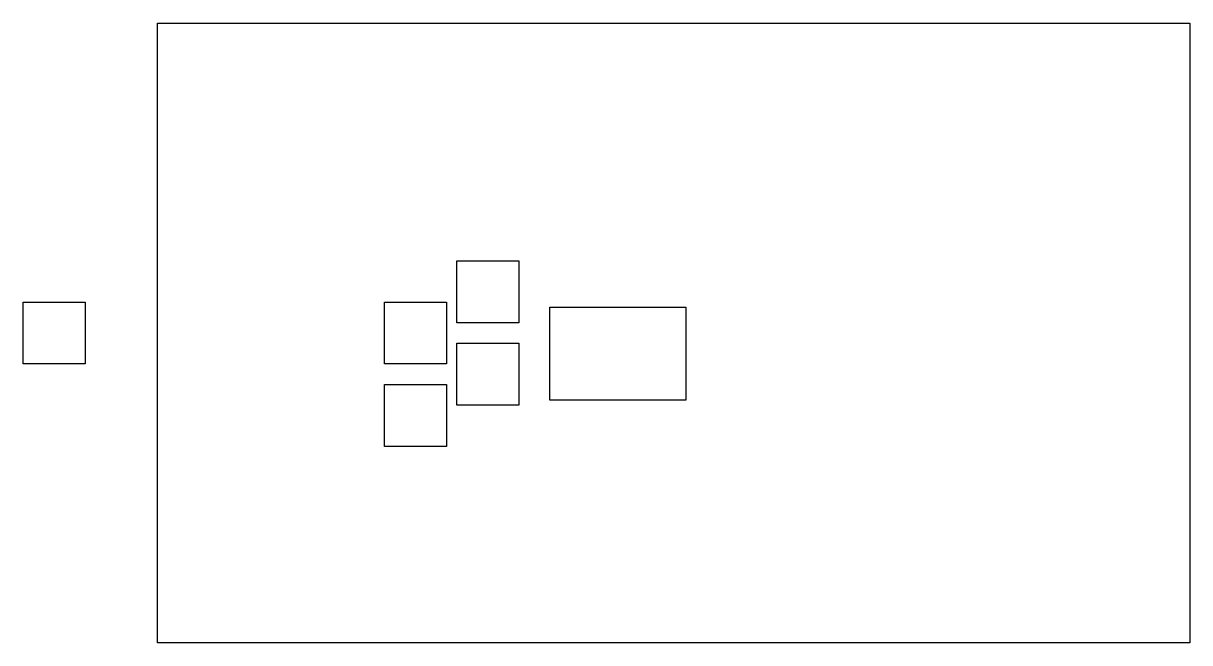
# Model space of a CAD drawing. Extents: x -6.5 to 50, y 0 to 30.
import ezdxf

# ---------------------------------------------------------------- set-up
doc = ezdxf.new("R2010")
doc.units = 0
doc.layers.add('Layer_1', color=7, linetype='CONTINUOUS')

msp = doc.modelspace()

# ---------------------------------------------------------------- linework, layer by layer
at = {"layer": 'Layer_1', "color": 3}
for p, q in [((0, 30), (50, 30)), ((0, 0), (0, 30)), ((50, 30), (50, 0)), ((50, 0), (0, 0))]:
    msp.add_line(p, q, dxfattribs=at)
at = {"layer": 'Layer_1', "color": 1}
for p, q in [((14.5, 18.499999), (17.5, 18.499999)), ((14.5, 15.499999), (14.5, 18.499999)), ((17.5, 18.499999), (17.5, 15.499999)), ((-6.5, 16.5), (-3.5, 16.5)), ((-6.5, 13.5), (-6.5, 16.5)), ((-3.5, 16.5), (-3.5, 13.5)), ((11, 16.5), (14, 16.5)), ((11, 13.5), (11, 16.5)), ((14, 16.5), (14, 13.5)), ((19, 16.25), (25.6, 16.25)), ((19, 11.75), (19, 16.25)), ((25.6, 16.25), (25.6, 11.75)), ((17.5, 15.499999), (14.5, 15.499999)), ((14.5, 14.5), (17.5, 14.5)), ((14.5, 11.5), (14.5, 14.5)), ((17.5, 14.5), (17.5, 11.5)), ((-3.5, 13.5), (-6.5, 13.5)), ((14, 13.5), (11, 13.5)), ((11, 12.5), (14, 12.5)), ((11, 9.5), (11, 12.5)), ((14, 12.5), (14, 9.5)), ((17.5, 11.5), (14.5, 11.5)), ((25.6, 11.75), (19, 11.75)), ((14, 9.5), (11, 9.5))]:
    msp.add_line(p, q, dxfattribs=at)

doc.saveas('drawing.dxf')
